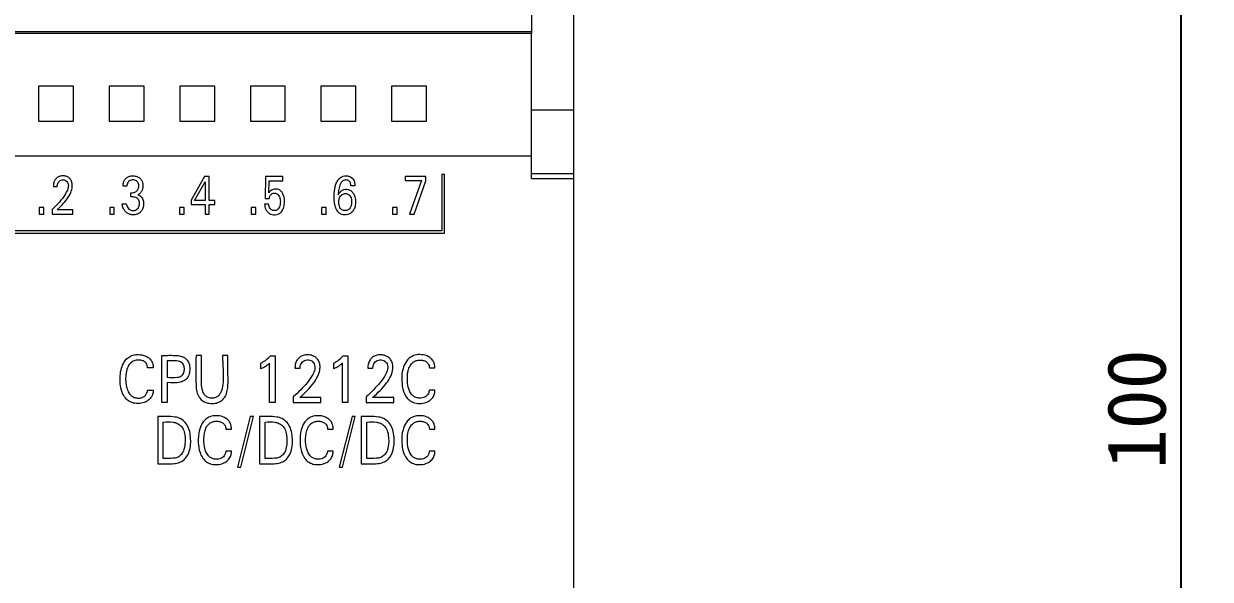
# Model space of a CAD drawing. Header units: millimetres. Extents: x 983 to 2111, y 2638 to 4457.
# Drawn here: x 1364.2 to 1414.6, y 4168.2 to 4191.8 of the extents above; entities that cross this region are included whole.
import ezdxf

# ---------------------------------------------------------------- set-up
doc = ezdxf.new("R2010")
doc.units = ezdxf.units.MM
doc.styles.get("Standard").update_dxf_attribs({"font": ''})
doc.styles.get('Standard').set_extended_font_data('SimSun')
doc.dimstyles.new('ISO-25', dxfattribs={"dimtxt": 2.5, "dimasz": 2.5, "dimexe": 1.25, "dimexo": 0.625, "dimtad": 1, "dimtxsty": 'Standard', "dimcen": 2.5, "dimadec": 0, "dimazin": 0, "dimtfac": 1, "dimtmove": 0, "dimatfit": 3, "dimfxl": 1, "dimarcsym": 0})

# ---------------------------------------------------------------- blocks, each defined once
blk = doc.blocks.new('*D200')
at = {"color": 0, "lineweight": -2, "transparency": 16777216}
for p, q in [((1383.53, 4225.405), (1414.593, 4225.405)), ((1413.343, 4222.905), (1413.343, 4127.905)), ((1383.53, 4125.405), (1414.593, 4125.405))]:
    blk.add_line(p, q, dxfattribs=at)
at = {"color": 0, "lineweight": -3, "transparency": 16777216}
for points in [[(1412.927, 4222.905), (1413.76, 4222.905), (1413.343, 4225.405)], [(1412.927, 4127.905), (1413.76, 4127.905), (1413.343, 4125.405)]]:
    blk.add_solid(points, dxfattribs=at)
at = {"layer": 'Defpoints', "color": 0, "lineweight": -3, "transparency": 16777216}
for p in [(1382.905, 4225.405), (1382.905, 4125.405), (1413.343, 4125.405)]:
    blk.add_point(p, dxfattribs=at)
at = {"color": 0, "lineweight": -3, "transparency": 16777216, "insert": (1411.468, 4175.405), "char_height": 2.5, "attachment_point": 5, "rotation": 90}
blk.add_mtext('100', dxfattribs=at)
blk = doc.blocks.new('1212DCDCDC')
at = {"color": 7, "linetype": 'Continuous', "lineweight": 15}
for p, q in [((1387.555, 4188.136), (1387.555, 4221.974)), ((1385.755, 4217.868), (1385.755, 4191.461)), ((1385.755, 4191.461), (1352.455, 4191.461)), ((1385.755, 4191.461), (1385.755, 4191.394)), ((1385.755, 4191.394), (1352.455, 4191.394)), ((1385.755, 4186.169), (1385.755, 4191.394)), ((1364.812, 4189.148), (1364.812, 4187.662)), ((1366.298, 4189.148), (1364.812, 4189.148)), ((1366.298, 4187.662), (1366.298, 4189.148)), ((1367.812, 4189.148), (1367.812, 4187.662)), ((1369.298, 4189.148), (1367.812, 4189.148)), ((1369.298, 4187.662), (1369.298, 4189.148)), ((1370.812, 4189.148), (1370.812, 4187.662)), ((1372.298, 4189.148), (1370.812, 4189.148)), ((1372.298, 4187.662), (1372.298, 4189.148)), ((1373.812, 4189.148), (1373.812, 4187.662)), ((1375.298, 4189.148), (1373.812, 4189.148)), ((1375.298, 4187.662), (1375.298, 4189.148)), ((1376.812, 4189.148), (1376.812, 4187.662)), ((1378.298, 4189.148), (1376.812, 4189.148)), ((1378.298, 4187.662), (1378.298, 4189.148)), ((1379.812, 4189.148), (1379.812, 4187.662)), ((1381.298, 4189.148), (1379.812, 4189.148)), ((1381.298, 4187.662), (1381.298, 4189.148)), ((1385.755, 4188.136), (1387.555, 4188.136)), ((1387.555, 4185.416), (1387.555, 4188.136)), ((1364.812, 4187.662), (1366.298, 4187.662)), ((1367.812, 4187.662), (1369.298, 4187.662)), ((1370.812, 4187.662), (1372.298, 4187.662)), ((1373.812, 4187.662), (1375.298, 4187.662)), ((1376.812, 4187.662), (1378.298, 4187.662)), ((1379.812, 4187.662), (1381.298, 4187.662)), ((1385.755, 4186.169), (1352.455, 4186.169)), ((1385.755, 4185.219), (1385.755, 4186.169)), ((1381.946, 4185.393), (1381.946, 4183.002)), ((1382.056, 4185.393), (1381.946, 4185.393)), ((1382.056, 4182.893), (1382.056, 4185.393)), ((1387.555, 4185.416), (1385.755, 4185.416)), ((1387.555, 4185.219), (1387.555, 4185.416)), ((1368.569, 4184.896), (1368.403, 4184.896)), ((1371.859, 4185.312), (1371.295, 4184.305)), ((1371.444, 4184.287), (1371.89, 4185.084)), ((1372.061, 4185.312), (1371.859, 4185.312)), ((1371.89, 4185.084), (1371.89, 4184.287)), ((1372.061, 4184.287), (1372.061, 4185.312)), ((1374.453, 4185.303), (1374.442, 4184.367)), ((1375.194, 4185.303), (1374.453, 4185.303)), ((1374.604, 4184.613), (1374.614, 4185.128)), ((1374.614, 4185.128), (1375.194, 4185.128)), ((1375.194, 4185.128), (1375.194, 4185.303)), ((1378.254, 4184.912), (1378.086, 4184.912)), ((1380.395, 4185.312), (1380.395, 4185.133)), ((1381.265, 4185.312), (1380.395, 4185.312)), ((1380.395, 4185.133), (1381.085, 4185.133)), ((1381.085, 4185.133), (1380.569, 4183.712)), ((1380.775, 4183.712), (1381.265, 4185.116)), ((1381.265, 4185.116), (1381.265, 4185.312)), ((1385.755, 4185.219), (1387.555, 4185.219)), ((1387.555, 4165.591), (1387.555, 4185.219)), ((1365.444, 4184.88), (1365.61, 4184.88)), ((1368.729, 4184.44), (1368.729, 4184.619)), ((1364.837, 4183.982), (1364.837, 4183.712)), ((1365.034, 4183.982), (1364.837, 4183.982)), ((1365.034, 4183.712), (1365.034, 4183.982)), ((1365.391, 4183.904), (1365.391, 4183.712)), ((1366.274, 4183.887), (1365.6, 4183.887)), ((1366.274, 4183.712), (1366.274, 4183.887)), ((1367.836, 4183.982), (1367.836, 4183.712)), ((1368.034, 4183.982), (1367.836, 4183.982)), ((1368.034, 4183.712), (1368.034, 4183.982)), ((1368.366, 4184.149), (1368.542, 4184.149)), ((1370.807, 4183.982), (1370.807, 4183.712)), ((1371.004, 4183.982), (1370.807, 4183.982)), ((1371.004, 4183.712), (1371.004, 4183.982)), ((1371.295, 4184.305), (1371.295, 4184.112)), ((1371.295, 4184.112), (1371.89, 4184.112)), ((1371.89, 4184.287), (1371.444, 4184.287)), ((1371.89, 4184.112), (1371.89, 4183.712)), ((1372.304, 4184.287), (1372.061, 4184.287)), ((1372.061, 4184.112), (1372.304, 4184.112)), ((1372.061, 4183.712), (1372.061, 4184.112)), ((1372.304, 4184.112), (1372.304, 4184.287)), ((1374.047, 4183.982), (1373.849, 4183.982)), ((1373.849, 4183.982), (1373.849, 4183.712)), ((1374.047, 4183.712), (1374.047, 4183.982)), ((1374.588, 4184.124), (1374.413, 4184.124)), ((1374.442, 4184.367), (1374.614, 4184.367)), ((1376.829, 4183.982), (1376.829, 4183.712)), ((1377.027, 4183.982), (1376.829, 4183.982)), ((1377.027, 4183.712), (1377.027, 4183.982)), ((1379.845, 4183.982), (1379.845, 4183.712)), ((1380.043, 4183.982), (1379.845, 4183.982)), ((1380.043, 4183.712), (1380.043, 4183.982)), ((1364.837, 4183.712), (1365.034, 4183.712)), ((1365.391, 4183.712), (1366.274, 4183.712)), ((1367.836, 4183.712), (1368.034, 4183.712)), ((1370.807, 4183.712), (1371.004, 4183.712)), ((1371.89, 4183.712), (1372.061, 4183.712)), ((1373.849, 4183.712), (1374.047, 4183.712)), ((1376.829, 4183.712), (1377.027, 4183.712)), ((1379.845, 4183.712), (1380.043, 4183.712)), ((1380.569, 4183.712), (1380.775, 4183.712)), ((1358.105, 4182.893), (1382.056, 4182.893)), ((1381.946, 4183.002), (1358.215, 4183.002)), ((1370.048, 4175.692), (1370.048, 4177.692)), ((1370.28, 4177.465), (1370.28, 4176.768)), ((1371.738, 4177.692), (1371.506, 4177.692)), ((1372.855, 4177.692), (1372.624, 4177.692)), ((1374.26, 4177.124), (1374.26, 4177.373)), ((1374.632, 4175.692), (1374.632, 4177.372)), ((1374.667, 4177.681), (1374.86, 4177.681)), ((1374.86, 4177.681), (1374.86, 4175.692)), ((1377.354, 4177.124), (1377.354, 4177.373)), ((1377.726, 4175.692), (1377.726, 4177.372)), ((1377.761, 4177.681), (1377.954, 4177.681)), ((1377.954, 4177.681), (1377.954, 4175.692)), ((1369.689, 4177.162), (1369.45, 4177.162)), ((1375.707, 4177.152), (1375.927, 4177.152)), ((1378.801, 4177.152), (1379.021, 4177.152)), ((1381.417, 4177.162), (1381.655, 4177.162)), ((1370.28, 4176.541), (1370.28, 4175.692)), ((1369.45, 4176.222), (1369.689, 4176.222)), ((1375.637, 4175.932), (1375.637, 4175.692)), ((1376.809, 4175.91), (1375.914, 4175.91)), ((1376.809, 4175.692), (1376.809, 4175.91)), ((1378.731, 4175.932), (1378.731, 4175.692)), ((1379.903, 4175.91), (1379.008, 4175.91)), ((1379.903, 4175.692), (1379.903, 4175.91)), ((1381.655, 4176.222), (1381.417, 4176.222)), ((1370.28, 4175.692), (1370.048, 4175.692)), ((1374.86, 4175.692), (1374.632, 4175.692)), ((1375.637, 4175.692), (1376.809, 4175.692)), ((1377.954, 4175.692), (1377.726, 4175.692)), ((1378.731, 4175.692), (1379.903, 4175.692)), ((1369.879, 4175.092), (1369.879, 4173.092)), ((1370.112, 4173.319), (1370.112, 4174.865)), ((1373.809, 4175.092), (1373.268, 4172.942)), ((1373.406, 4172.942), (1373.947, 4175.092)), ((1373.947, 4175.092), (1373.809, 4175.092)), ((1374.202, 4175.092), (1374.202, 4173.092)), ((1374.435, 4173.319), (1374.435, 4174.865)), ((1378.132, 4175.092), (1377.591, 4172.942)), ((1377.729, 4172.942), (1378.27, 4175.092)), ((1378.27, 4175.092), (1378.132, 4175.092)), ((1378.525, 4175.092), (1378.525, 4173.092)), ((1378.758, 4173.319), (1378.758, 4174.865)), ((1372.771, 4174.562), (1373.009, 4174.562)), ((1377.094, 4174.562), (1377.332, 4174.562)), ((1381.417, 4174.562), (1381.655, 4174.562)), ((1373.009, 4173.622), (1372.771, 4173.622)), ((1377.332, 4173.622), (1377.094, 4173.622)), ((1381.655, 4173.622), (1381.417, 4173.622)), ((1373.268, 4172.942), (1373.406, 4172.942)), ((1377.591, 4172.942), (1377.729, 4172.942))]:
    blk.add_line(p, q, dxfattribs=at)
for points, knots in [([(1365.61, 4184.88), (1365.613, 4184.926), (1365.618, 4185), (1365.669, 4185.088), (1365.73, 4185.14), (1365.81, 4185.166), (1365.891, 4185.165), (1365.968, 4185.138), (1366.025, 4185.091), (1366.068, 4185.02), (1366.086, 4184.929), (1366.072, 4184.791), (1365.912, 4184.447), (1365.651, 4184.155), (1365.424, 4183.935), (1365.391, 4183.904)], [0, 0, 0, 0, 0.06741, 0.106807, 0.146381, 0.181676, 0.227913, 0.263636, 0.299473, 0.334314, 0.383257, 0.433457, 0.535616, 0.932792, 1, 1, 1, 1]), ([(1365.6, 4183.887), (1365.754, 4184.036), (1365.982, 4184.257), (1366.189, 4184.605), (1366.255, 4184.844), (1366.244, 4185.031), (1366.192, 4185.167), (1366.103, 4185.263), (1365.981, 4185.326), (1365.836, 4185.343), (1365.693, 4185.32), (1365.579, 4185.248), (1365.5, 4185.151), (1365.451, 4185.025), (1365.446, 4184.931), (1365.444, 4184.88)], [0, 0, 0, 0, 0.248097, 0.367222, 0.46645, 0.531141, 0.581618, 0.632334, 0.6798, 0.738135, 0.798605, 0.844899, 0.891079, 0.94129, 1, 1, 1, 1]), ([(1368.403, 4184.896), (1368.407, 4184.959), (1368.414, 4185.064), (1368.487, 4185.195), (1368.584, 4185.281), (1368.719, 4185.335), (1368.871, 4185.342), (1369.024, 4185.305), (1369.142, 4185.222), (1369.217, 4185.109), (1369.253, 4184.963), (1369.248, 4184.809), (1369.19, 4184.663), (1369.113, 4184.577), (1369.055, 4184.542), (1369.037, 4184.531)], [0, 0, 0, 0, 0.102607, 0.172437, 0.242301, 0.312114, 0.409293, 0.48869, 0.568505, 0.64062, 0.708356, 0.814475, 0.889144, 0.963972, 1, 1, 1, 1]), ([(1368.729, 4184.619), (1368.775, 4184.618), (1368.854, 4184.617), (1368.958, 4184.664), (1369.031, 4184.73), (1369.072, 4184.815), (1369.081, 4184.907), (1369.068, 4184.995), (1369.03, 4185.072), (1368.972, 4185.127), (1368.892, 4185.161), (1368.803, 4185.167), (1368.712, 4185.148), (1368.641, 4185.1), (1368.594, 4185.032), (1368.57, 4184.962), (1368.569, 4184.916), (1368.569, 4184.896)], [0, 0, 0, 0, 0.101457, 0.175976, 0.250568, 0.319456, 0.383495, 0.456728, 0.515641, 0.574671, 0.632212, 0.707654, 0.772294, 0.837248, 0.896119, 0.955621, 1, 1, 1, 1]), ([(1377.54, 4184.524), (1377.569, 4184.571), (1377.62, 4184.652), (1377.73, 4184.735), (1377.844, 4184.767), (1377.963, 4184.762), (1378.074, 4184.718), (1378.174, 4184.625), (1378.257, 4184.474), (1378.289, 4184.263), (1378.275, 4184.05), (1378.204, 4183.871), (1378.096, 4183.749), (1377.959, 4183.685), (1377.821, 4183.67), (1377.686, 4183.689), (1377.572, 4183.758), (1377.472, 4183.882), (1377.37, 4184.152), (1377.361, 4184.541), (1377.412, 4184.909), (1377.516, 4185.143), (1377.623, 4185.264), (1377.753, 4185.327), (1377.885, 4185.342), (1378.014, 4185.323), (1378.124, 4185.26), (1378.197, 4185.174), (1378.246, 4185.054), (1378.251, 4184.964), (1378.254, 4184.912)], [0, 0, 0, 0, 0.034776, 0.0597558, 0.0849141, 0.1076159, 0.1342371, 0.1580093, 0.1924484, 0.2401471, 0.2907661, 0.3251424, 0.3597405, 0.3903657, 0.4183428, 0.4464443, 0.4747808, 0.4995249, 0.5451899, 0.6539883, 0.7405456, 0.7769921, 0.8138575, 0.8397959, 0.8656303, 0.8970686, 0.9202038, 0.9433252, 0.9673685, 1, 1, 1, 1]), ([(1378.086, 4184.912), (1378.083, 4184.953), (1378.079, 4185.018), (1378.033, 4185.094), (1377.981, 4185.137), (1377.918, 4185.158), (1377.847, 4185.161), (1377.772, 4185.142), (1377.697, 4185.085), (1377.616, 4184.964), (1377.56, 4184.768), (1377.547, 4184.607), (1377.54, 4184.524)], [0, 0, 0, 0, 0.107203, 0.166261, 0.225514, 0.279408, 0.338006, 0.409234, 0.476192, 0.577954, 0.783545, 1, 1, 1, 1]), ([(1369.037, 4184.531), (1369.068, 4184.519), (1369.13, 4184.495), (1369.204, 4184.42), (1369.262, 4184.315), (1369.282, 4184.152), (1369.263, 4183.978), (1369.182, 4183.827), (1369.077, 4183.734), (1368.935, 4183.679), (1368.783, 4183.669), (1368.637, 4183.707), (1368.524, 4183.788), (1368.426, 4183.915), (1368.382, 4184.044), (1368.369, 4184.129), (1368.366, 4184.149)], [0, 0, 0, 0, 0.051169, 0.102151, 0.158151, 0.234554, 0.351763, 0.423215, 0.494827, 0.563879, 0.655465, 0.724811, 0.79418, 0.866555, 0.970037, 1, 1, 1, 1]), ([(1368.542, 4184.149), (1368.555, 4184.098), (1368.578, 4184.015), (1368.648, 4183.924), (1368.722, 4183.873), (1368.803, 4183.854), (1368.89, 4183.859), (1368.975, 4183.892), (1369.043, 4183.955), (1369.092, 4184.049), (1369.11, 4184.156), (1369.096, 4184.26), (1369.057, 4184.338), (1368.993, 4184.396), (1368.882, 4184.441), (1368.789, 4184.44), (1368.729, 4184.44)], [0, 0, 0, 0, 0.108128, 0.178778, 0.234896, 0.291113, 0.348977, 0.414819, 0.478371, 0.537303, 0.632415, 0.699658, 0.754523, 0.80962, 0.876121, 1, 1, 1, 1]), ([(1374.413, 4184.124), (1374.425, 4184.05), (1374.445, 4183.927), (1374.548, 4183.784), (1374.666, 4183.701), (1374.801, 4183.671), (1374.93, 4183.678), (1375.049, 4183.724), (1375.15, 4183.815), (1375.234, 4183.966), (1375.273, 4184.205), (1375.254, 4184.442), (1375.171, 4184.626), (1375.083, 4184.724), (1374.963, 4184.774), (1374.846, 4184.777), (1374.739, 4184.748), (1374.66, 4184.687), (1374.622, 4184.637), (1374.604, 4184.613)], [0, 0, 0, 0, 0.087232, 0.144786, 0.202566, 0.253459, 0.305788, 0.353355, 0.400952, 0.463198, 0.552988, 0.684492, 0.736771, 0.789536, 0.835694, 0.885541, 0.925264, 0.965119, 1, 1, 1, 1]), ([(1374.614, 4184.367), (1374.619, 4184.401), (1374.628, 4184.46), (1374.676, 4184.535), (1374.738, 4184.584), (1374.811, 4184.603), (1374.88, 4184.601), (1374.945, 4184.578), (1375.006, 4184.527), (1375.06, 4184.434), (1375.095, 4184.273), (1375.086, 4184.106), (1375.031, 4183.97), (1374.976, 4183.9), (1374.907, 4183.864), (1374.838, 4183.854), (1374.768, 4183.862), (1374.703, 4183.891), (1374.647, 4183.949), (1374.605, 4184.029), (1374.594, 4184.093), (1374.588, 4184.124)], [0, 0, 0, 0, 0.056799, 0.102212, 0.147691, 0.188885, 0.227768, 0.265796, 0.303814, 0.360977, 0.445555, 0.583215, 0.638415, 0.694108, 0.731604, 0.769031, 0.811641, 0.84968, 0.8877, 0.947642, 1, 1, 1, 1]), ([(1377.717, 4184.544), (1377.692, 4184.526), (1377.642, 4184.489), (1377.588, 4184.39), (1377.562, 4184.257), (1377.571, 4184.113), (1377.611, 4183.995), (1377.669, 4183.918), (1377.737, 4183.873), (1377.814, 4183.855), (1377.894, 4183.857), (1377.969, 4183.885), (1378.034, 4183.941), (1378.091, 4184.035), (1378.121, 4184.194), (1378.111, 4184.353), (1378.056, 4184.482), (1377.998, 4184.544), (1377.93, 4184.578), (1377.861, 4184.583), (1377.786, 4184.58), (1377.741, 4184.556), (1377.717, 4184.544)], [0, 0, 0, 0, 0.044936, 0.089904, 0.163173, 0.242069, 0.300585, 0.344863, 0.381709, 0.418457, 0.46051, 0.497305, 0.534094, 0.58606, 0.655187, 0.770567, 0.814836, 0.859549, 0.892291, 0.925053, 0.961049, 1, 1, 1, 1]), ([(1369.689, 4176.222), (1369.683, 4176.157), (1369.67, 4176.027), (1369.571, 4175.861), (1369.425, 4175.741), (1369.224, 4175.658), (1368.985, 4175.642), (1368.736, 4175.694), (1368.532, 4175.834), (1368.369, 4176.077), (1368.26, 4176.504), (1368.27, 4176.961), (1368.404, 4177.361), (1368.563, 4177.576), (1368.769, 4177.698), (1369.008, 4177.743), (1369.252, 4177.723), (1369.462, 4177.63), (1369.597, 4177.506), (1369.671, 4177.352), (1369.689, 4177.233), (1369.689, 4177.17), (1369.689, 4177.162)], [0, 0, 0, 0, 0.0402235, 0.0806399, 0.1157261, 0.1558748, 0.2137575, 0.2621529, 0.310857, 0.3633894, 0.440367, 0.5809856, 0.6402723, 0.7000606, 0.7428819, 0.7855849, 0.8494313, 0.8911811, 0.9260407, 0.9610297, 0.9949749, 1, 1, 1, 1]), ([(1369.45, 4177.162), (1369.448, 4177.2), (1369.443, 4177.275), (1369.389, 4177.372), (1369.306, 4177.442), (1369.191, 4177.494), (1369.039, 4177.508), (1368.867, 4177.478), (1368.714, 4177.379), (1368.593, 4177.203), (1368.504, 4176.878), (1368.509, 4176.524), (1368.592, 4176.203), (1368.694, 4176.027), (1368.832, 4175.921), (1368.985, 4175.876), (1369.141, 4175.878), (1369.282, 4175.93), (1369.379, 4176.013), (1369.434, 4176.118), (1369.445, 4176.189), (1369.45, 4176.222)], [0, 0, 0, 0, 0.03358, 0.067335, 0.096155, 0.129424, 0.179168, 0.231498, 0.283348, 0.337714, 0.420035, 0.581787, 0.649086, 0.716959, 0.759639, 0.802356, 0.857779, 0.896521, 0.935425, 0.970302, 1, 1, 1, 1]), ([(1370.048, 4177.692), (1370.262, 4177.7), (1370.547, 4177.711), (1370.888, 4177.672), (1371.052, 4177.586), (1371.164, 4177.461), (1371.239, 4177.283), (1371.247, 4177.076), (1371.214, 4176.871), (1371.118, 4176.713), (1370.988, 4176.605), (1370.706, 4176.511), (1370.466, 4176.528), (1370.28, 4176.541)], [0, 0, 0, 0, 0.2263884, 0.3008839, 0.3588378, 0.4169301, 0.4747029, 0.5591967, 0.6319883, 0.6909764, 0.750021, 0.8064745, 1, 1, 1, 1]), ([(1370.28, 4176.768), (1370.421, 4176.761), (1370.598, 4176.753), (1370.813, 4176.784), (1370.909, 4176.841), (1370.971, 4176.926), (1371.01, 4177.038), (1371.012, 4177.164), (1370.985, 4177.285), (1370.928, 4177.372), (1370.852, 4177.431), (1370.673, 4177.485), (1370.478, 4177.463), (1370.319, 4177.465), (1370.28, 4177.465)], [0, 0, 0, 0, 0.224095, 0.283781, 0.344054, 0.395933, 0.448202, 0.531735, 0.594265, 0.643901, 0.693473, 0.745464, 0.937528, 1, 1, 1, 1]), ([(1371.506, 4177.692), (1371.497, 4177.28), (1371.487, 4176.764), (1371.52, 4176.164), (1371.616, 4175.932), (1371.755, 4175.772), (1371.955, 4175.671), (1372.186, 4175.638), (1372.427, 4175.675), (1372.623, 4175.787), (1372.772, 4175.97), (1372.861, 4176.266), (1372.87, 4176.649), (1372.85, 4177.144), (1372.853, 4177.492), (1372.855, 4177.692)], [0, 0, 0, 0, 0.255512, 0.320096, 0.368575, 0.408516, 0.448642, 0.504105, 0.550451, 0.59698, 0.640427, 0.693196, 0.784554, 0.876497, 1, 1, 1, 1]), ([(1372.624, 4177.692), (1372.638, 4177.441), (1372.667, 4176.945), (1372.661, 4176.382), (1372.533, 4176.065), (1372.446, 4175.959), (1372.324, 4175.894), (1372.177, 4175.87), (1372.026, 4175.895), (1371.905, 4175.973), (1371.81, 4176.096), (1371.708, 4176.414), (1371.746, 4176.833), (1371.737, 4177.308), (1371.738, 4177.564), (1371.738, 4177.692)], [0, 0, 0, 0, 0.18458, 0.365835, 0.401947, 0.432627, 0.463452, 0.50133, 0.539646, 0.572808, 0.603816, 0.651845, 0.812622, 0.906312, 1, 1, 1, 1]), ([(1374.26, 4177.373), (1374.298, 4177.392), (1374.376, 4177.431), (1374.518, 4177.528), (1374.607, 4177.62), (1374.667, 4177.681)], [0, 0, 0, 0, 0.251414, 0.502781, 1, 1, 1, 1]), ([(1374.632, 4177.372), (1374.605, 4177.346), (1374.55, 4177.294), (1374.428, 4177.206), (1374.327, 4177.156), (1374.26, 4177.124)], [0, 0, 0, 0, 0.250676, 0.501624, 1, 1, 1, 1]), ([(1375.927, 4177.152), (1375.93, 4177.199), (1375.935, 4177.281), (1375.988, 4177.389), (1376.063, 4177.463), (1376.166, 4177.506), (1376.277, 4177.51), (1376.388, 4177.484), (1376.474, 4177.423), (1376.533, 4177.333), (1376.559, 4177.223), (1376.547, 4177.065), (1376.386, 4176.701), (1376.051, 4176.322), (1375.744, 4176.032), (1375.637, 4175.932)], [0, 0, 0, 0, 0.0534413, 0.0938418, 0.1343875, 0.1717483, 0.2190804, 0.2597113, 0.3006308, 0.3363468, 0.3815713, 0.4277495, 0.5154745, 0.8308133, 1, 1, 1, 1]), ([(1375.914, 4175.91), (1376.126, 4176.103), (1376.422, 4176.372), (1376.693, 4176.806), (1376.782, 4177.089), (1376.772, 4177.325), (1376.711, 4177.493), (1376.601, 4177.616), (1376.447, 4177.701), (1376.26, 4177.73), (1376.069, 4177.711), (1375.908, 4177.63), (1375.794, 4177.51), (1375.718, 4177.346), (1375.711, 4177.221), (1375.707, 4177.152)], [0, 0, 0, 0, 0.2582644, 0.359646, 0.4617468, 0.5218173, 0.5712731, 0.62098, 0.6676098, 0.7280172, 0.7903674, 0.8390762, 0.8877833, 0.9374519, 1, 1, 1, 1]), ([(1377.354, 4177.373), (1377.392, 4177.392), (1377.47, 4177.431), (1377.612, 4177.528), (1377.701, 4177.62), (1377.761, 4177.681)], [0, 0, 0, 0, 0.251426, 0.502793, 1, 1, 1, 1]), ([(1377.726, 4177.372), (1377.699, 4177.346), (1377.644, 4177.294), (1377.522, 4177.206), (1377.421, 4177.156), (1377.354, 4177.124)], [0, 0, 0, 0, 0.250685, 0.50163, 1, 1, 1, 1]), ([(1379.021, 4177.152), (1379.024, 4177.199), (1379.029, 4177.281), (1379.082, 4177.389), (1379.157, 4177.463), (1379.26, 4177.506), (1379.371, 4177.51), (1379.482, 4177.484), (1379.568, 4177.423), (1379.627, 4177.333), (1379.653, 4177.223), (1379.641, 4177.065), (1379.48, 4176.701), (1379.145, 4176.322), (1378.838, 4176.032), (1378.731, 4175.932)], [0, 0, 0, 0, 0.053441, 0.093841, 0.134388, 0.171749, 0.219078, 0.259712, 0.300631, 0.336347, 0.381571, 0.427749, 0.515474, 0.830814, 1, 1, 1, 1]), ([(1379.008, 4175.91), (1379.22, 4176.103), (1379.516, 4176.372), (1379.787, 4176.806), (1379.876, 4177.089), (1379.866, 4177.325), (1379.805, 4177.493), (1379.695, 4177.616), (1379.541, 4177.701), (1379.354, 4177.73), (1379.162, 4177.711), (1379.002, 4177.63), (1378.888, 4177.51), (1378.812, 4177.346), (1378.805, 4177.221), (1378.801, 4177.152)], [0, 0, 0, 0, 0.258264, 0.359647, 0.461747, 0.521817, 0.571272, 0.62098, 0.667608, 0.728015, 0.790368, 0.839076, 0.887783, 0.937452, 1, 1, 1, 1]), ([(1381.655, 4177.162), (1381.651, 4177.227), (1381.643, 4177.347), (1381.562, 4177.505), (1381.439, 4177.62), (1381.256, 4177.71), (1381.015, 4177.744), (1380.76, 4177.711), (1380.556, 4177.593), (1380.394, 4177.402), (1380.257, 4177.066), (1380.23, 4176.628), (1380.286, 4176.212), (1380.422, 4175.931), (1380.589, 4175.759), (1380.808, 4175.66), (1381.069, 4175.641), (1381.318, 4175.697), (1381.508, 4175.826), (1381.616, 4175.986), (1381.651, 4176.126), (1381.654, 4176.202), (1381.655, 4176.222)], [0, 0, 0, 0, 0.040136, 0.073829, 0.107552, 0.142961, 0.198587, 0.256337, 0.299223, 0.342012, 0.408942, 0.520525, 0.611098, 0.666586, 0.711572, 0.756702, 0.812833, 0.870911, 0.911712, 0.952803, 0.987651, 1, 1, 1, 1]), ([(1381.417, 4176.222), (1381.408, 4176.173), (1381.392, 4176.086), (1381.316, 4175.984), (1381.222, 4175.917), (1381.088, 4175.877), (1380.936, 4175.878), (1380.785, 4175.928), (1380.658, 4176.033), (1380.544, 4176.229), (1380.474, 4176.561), (1380.477, 4176.909), (1380.563, 4177.205), (1380.672, 4177.372), (1380.817, 4177.468), (1380.967, 4177.504), (1381.116, 4177.502), (1381.253, 4177.457), (1381.355, 4177.376), (1381.41, 4177.269), (1381.414, 4177.196), (1381.417, 4177.162)], [0, 0, 0, 0, 0.044673, 0.077834, 0.110919, 0.147067, 0.2017, 0.244798, 0.28792, 0.346664, 0.444488, 0.58941, 0.65402, 0.719232, 0.763364, 0.807414, 0.855626, 0.895323, 0.935239, 0.96935, 1, 1, 1, 1]), ([(1369.879, 4173.092), (1370.11, 4173.082), (1370.424, 4173.069), (1370.808, 4173.133), (1371.002, 4173.251), (1371.156, 4173.438), (1371.287, 4173.79), (1371.287, 4174.205), (1371.211, 4174.599), (1371.062, 4174.85), (1370.855, 4175.02), (1370.449, 4175.124), (1370.124, 4175.106), (1369.879, 4175.092)], [0, 0, 0, 0, 0.169476, 0.230335, 0.281643, 0.332862, 0.405052, 0.552558, 0.630929, 0.696877, 0.763147, 0.821165, 1, 1, 1, 1]), ([(1370.112, 4174.865), (1370.251, 4174.873), (1370.452, 4174.884), (1370.709, 4174.818), (1370.863, 4174.714), (1370.978, 4174.542), (1371.058, 4174.227), (1371.048, 4173.895), (1370.968, 4173.598), (1370.862, 4173.445), (1370.703, 4173.343), (1370.445, 4173.307), (1370.247, 4173.314), (1370.112, 4173.319)], [0, 0, 0, 0, 0.143545, 0.207599, 0.27196, 0.331127, 0.418141, 0.60498, 0.669395, 0.734514, 0.793691, 0.859719, 1, 1, 1, 1]), ([(1373.009, 4174.562), (1373.005, 4174.627), (1372.997, 4174.747), (1372.916, 4174.905), (1372.793, 4175.02), (1372.61, 4175.11), (1372.369, 4175.144), (1372.114, 4175.111), (1371.91, 4174.993), (1371.749, 4174.802), (1371.612, 4174.466), (1371.584, 4174.028), (1371.64, 4173.612), (1371.777, 4173.331), (1371.943, 4173.159), (1372.163, 4173.06), (1372.423, 4173.041), (1372.672, 4173.097), (1372.862, 4173.226), (1372.971, 4173.386), (1373.006, 4173.526), (1373.009, 4173.602), (1373.009, 4173.622)], [0, 0, 0, 0, 0.040136, 0.07383, 0.107554, 0.142961, 0.198588, 0.256338, 0.299223, 0.342012, 0.408942, 0.520525, 0.611099, 0.666586, 0.711573, 0.756701, 0.812834, 0.870912, 0.911711, 0.952803, 0.987651, 1, 1, 1, 1]), ([(1372.771, 4173.622), (1372.762, 4173.573), (1372.746, 4173.486), (1372.671, 4173.384), (1372.576, 4173.317), (1372.442, 4173.277), (1372.29, 4173.278), (1372.139, 4173.328), (1372.012, 4173.433), (1371.898, 4173.629), (1371.828, 4173.961), (1371.831, 4174.309), (1371.917, 4174.605), (1372.026, 4174.772), (1372.171, 4174.868), (1372.321, 4174.904), (1372.47, 4174.902), (1372.607, 4174.857), (1372.709, 4174.776), (1372.764, 4174.669), (1372.769, 4174.596), (1372.771, 4174.562)], [0, 0, 0, 0, 0.044672, 0.077834, 0.110918, 0.147066, 0.201699, 0.244797, 0.287921, 0.346664, 0.444487, 0.589409, 0.65402, 0.719232, 0.763365, 0.807415, 0.855627, 0.895323, 0.935238, 0.96935, 1, 1, 1, 1]), ([(1374.202, 4173.092), (1374.433, 4173.082), (1374.747, 4173.069), (1375.131, 4173.133), (1375.325, 4173.251), (1375.479, 4173.438), (1375.61, 4173.79), (1375.61, 4174.205), (1375.534, 4174.599), (1375.385, 4174.85), (1375.178, 4175.02), (1374.771, 4175.124), (1374.447, 4175.106), (1374.202, 4175.092)], [0, 0, 0, 0, 0.169474, 0.230333, 0.281641, 0.332862, 0.405051, 0.552558, 0.630929, 0.696877, 0.763148, 0.821164, 1, 1, 1, 1]), ([(1374.435, 4174.865), (1374.574, 4174.873), (1374.775, 4174.884), (1375.032, 4174.818), (1375.185, 4174.714), (1375.301, 4174.542), (1375.381, 4174.227), (1375.371, 4173.895), (1375.291, 4173.598), (1375.185, 4173.445), (1375.025, 4173.343), (1374.768, 4173.307), (1374.57, 4173.314), (1374.435, 4173.319)], [0, 0, 0, 0, 0.143544, 0.207598, 0.271961, 0.331126, 0.418141, 0.604979, 0.669394, 0.734512, 0.793692, 0.85972, 1, 1, 1, 1]), ([(1377.332, 4174.562), (1377.328, 4174.627), (1377.32, 4174.747), (1377.239, 4174.905), (1377.116, 4175.02), (1376.933, 4175.11), (1376.692, 4175.144), (1376.437, 4175.111), (1376.233, 4174.993), (1376.071, 4174.802), (1375.934, 4174.466), (1375.907, 4174.028), (1375.963, 4173.612), (1376.099, 4173.331), (1376.266, 4173.159), (1376.486, 4173.06), (1376.746, 4173.041), (1376.995, 4173.097), (1377.185, 4173.226), (1377.293, 4173.386), (1377.329, 4173.526), (1377.331, 4173.602), (1377.332, 4173.622)], [0, 0, 0, 0, 0.040136, 0.07383, 0.107553, 0.142962, 0.198588, 0.256338, 0.299224, 0.342013, 0.408942, 0.520526, 0.611099, 0.666585, 0.711572, 0.756702, 0.812833, 0.870911, 0.911712, 0.952804, 0.987651, 1, 1, 1, 1]), ([(1377.094, 4173.622), (1377.085, 4173.573), (1377.069, 4173.486), (1376.994, 4173.384), (1376.899, 4173.317), (1376.765, 4173.277), (1376.613, 4173.278), (1376.462, 4173.328), (1376.335, 4173.433), (1376.221, 4173.629), (1376.151, 4173.961), (1376.154, 4174.309), (1376.24, 4174.605), (1376.349, 4174.772), (1376.494, 4174.868), (1376.644, 4174.904), (1376.793, 4174.902), (1376.93, 4174.857), (1377.032, 4174.776), (1377.087, 4174.669), (1377.092, 4174.596), (1377.094, 4174.562)], [0, 0, 0, 0, 0.044672, 0.077834, 0.11092, 0.147066, 0.201701, 0.244796, 0.287921, 0.346664, 0.444487, 0.589409, 0.65402, 0.719232, 0.763363, 0.807413, 0.855628, 0.895323, 0.935238, 0.96935, 1, 1, 1, 1]), ([(1378.525, 4173.092), (1378.756, 4173.082), (1379.07, 4173.069), (1379.454, 4173.133), (1379.648, 4173.251), (1379.801, 4173.438), (1379.932, 4173.79), (1379.933, 4174.205), (1379.857, 4174.599), (1379.708, 4174.85), (1379.501, 4175.02), (1379.094, 4175.124), (1378.77, 4175.106), (1378.525, 4175.092)], [0, 0, 0, 0, 0.169475, 0.230335, 0.281643, 0.332863, 0.405052, 0.552558, 0.630928, 0.696877, 0.763147, 0.821165, 1, 1, 1, 1]), ([(1378.758, 4174.865), (1378.897, 4174.873), (1379.098, 4174.884), (1379.355, 4174.818), (1379.508, 4174.714), (1379.624, 4174.542), (1379.704, 4174.227), (1379.693, 4173.895), (1379.614, 4173.598), (1379.507, 4173.445), (1379.348, 4173.343), (1379.091, 4173.307), (1378.892, 4173.314), (1378.758, 4173.319)], [0, 0, 0, 0, 0.143544, 0.207599, 0.271961, 0.331127, 0.418141, 0.604979, 0.669395, 0.734514, 0.793691, 0.859719, 1, 1, 1, 1]), ([(1381.655, 4174.562), (1381.651, 4174.627), (1381.643, 4174.747), (1381.562, 4174.905), (1381.439, 4175.02), (1381.256, 4175.11), (1381.015, 4175.144), (1380.76, 4175.111), (1380.556, 4174.993), (1380.394, 4174.802), (1380.257, 4174.466), (1380.23, 4174.028), (1380.286, 4173.612), (1380.422, 4173.331), (1380.589, 4173.159), (1380.808, 4173.06), (1381.069, 4173.041), (1381.318, 4173.097), (1381.508, 4173.226), (1381.616, 4173.386), (1381.651, 4173.526), (1381.654, 4173.602), (1381.655, 4173.622)], [0, 0, 0, 0, 0.040136, 0.07383, 0.107553, 0.142961, 0.198587, 0.256337, 0.299224, 0.342012, 0.408942, 0.520525, 0.611099, 0.666586, 0.711573, 0.756702, 0.812833, 0.870911, 0.911712, 0.952803, 0.987651, 1, 1, 1, 1]), ([(1381.417, 4173.622), (1381.408, 4173.573), (1381.392, 4173.486), (1381.316, 4173.384), (1381.222, 4173.317), (1381.088, 4173.277), (1380.936, 4173.278), (1380.785, 4173.328), (1380.658, 4173.433), (1380.544, 4173.629), (1380.474, 4173.961), (1380.477, 4174.309), (1380.563, 4174.605), (1380.672, 4174.772), (1380.817, 4174.868), (1380.967, 4174.904), (1381.116, 4174.902), (1381.253, 4174.857), (1381.355, 4174.776), (1381.41, 4174.669), (1381.414, 4174.596), (1381.417, 4174.562)], [0, 0, 0, 0, 0.044673, 0.077834, 0.110919, 0.147067, 0.201699, 0.244797, 0.28792, 0.346664, 0.444487, 0.589409, 0.65402, 0.719232, 0.763363, 0.807413, 0.855625, 0.895323, 0.935238, 0.96935, 1, 1, 1, 1])]:
    blk.add_open_spline(points, degree=3, knots=knots, dxfattribs=at)
blk = doc.blocks.new('1214DCDCDC')
at = {"lineweight": -3}
blk.add_blockref('1212DCDCDC', (0, 0), dxfattribs=at)

msp = doc.modelspace()

# ---------------------------------------------------------------- block references
at = {"lineweight": -3}
msp.add_blockref('1214DCDCDC', (0, 0), dxfattribs=at)

# ---------------------------------------------------------------- dimensions: what is measured, and where the dimension line sits
dim = msp.add_linear_dim(base=(1413.343, 4125.405), p1=(1382.905, 4225.405), p2=(1382.905, 4125.405), angle=90, dimstyle='ISO-25', dxfattribs=at)
dim.commit()
dim.dimension.update_dxf_attribs({"geometry": '*D200', "text_midpoint": (1411.468, 4175.405)})

doc.saveas('drawing.dxf')
